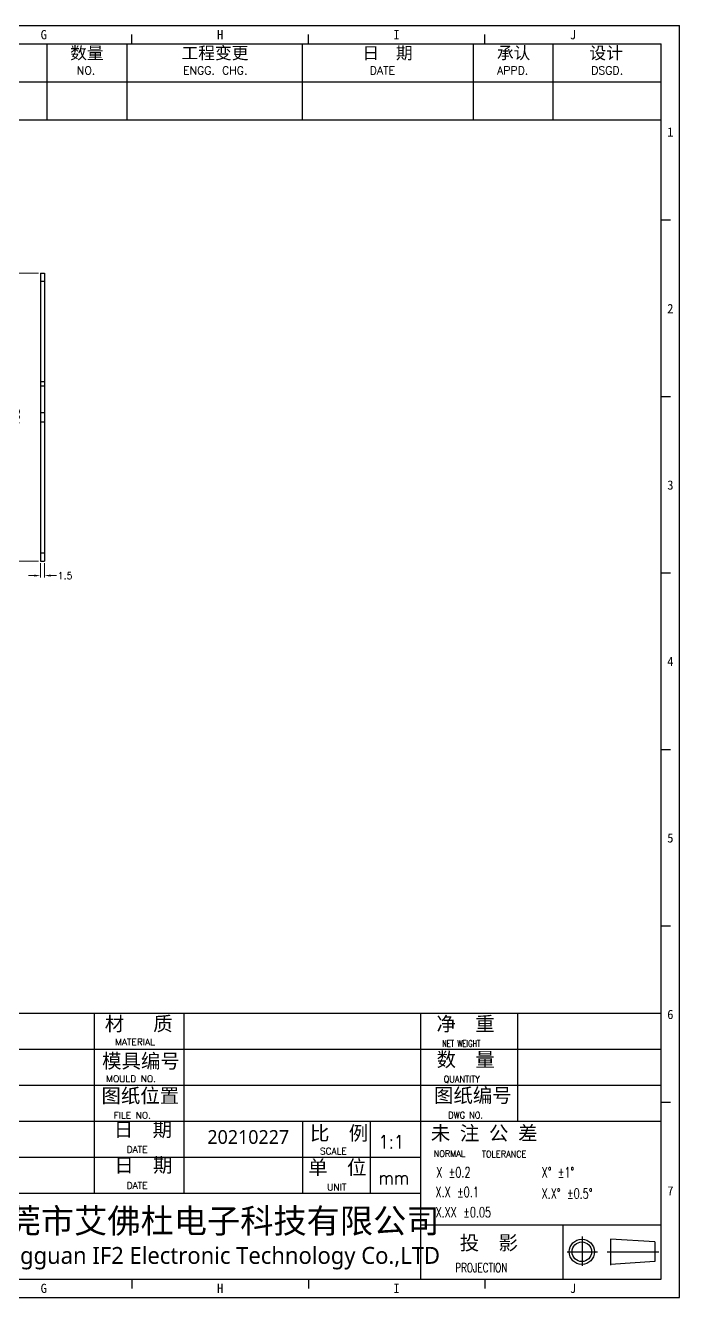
# Model space of a CAD drawing. Header units: millimetres. Extents: x 2067 to 4080, y 730 to 1247.
# Drawn here: x 3217.6 to 3456, y 783.7 to 1247.2 of the extents above; entities that cross this region are included whole.
import ezdxf
from ezdxf.enums import TextEntityAlignment as Align

# ---------------------------------------------------------------- set-up
doc = ezdxf.new("R2010")
doc.units = ezdxf.units.MM
doc.layers.add('BORDER', color=5, linetype='Continuous')
doc.layers.add('dim', color=82, linetype='Continuous', lineweight=9)
doc.styles.add('BORDER', font='')
doc.styles.add('ROMANC', font='romanc.shx', dxfattribs={"bigfont": 'gbcbig.shx'})
doc.styles.get("Standard").update_dxf_attribs({"font": 'txt', "bigfont": 'gbcbig.shx'})
doc.styles.add('图框文字', font='romans.shx')
doc.styles.get('BORDER').set_extended_font_data('SimSun')
doc.dimstyles.new('YanXiu', dxfattribs={"dimtxt": 2.5, "dimasz": 2.2, "dimexe": 0.66, "dimexo": 0.66, "dimgap": 0.66, "dimtad": 0, "dimdsep": 46, "dimtxsty": 'ROMANC', "dimcen": 0, "dimclrd": 256, "dimclre": 131, "dimclrt": 42, "dimazin": 2, "dimtfac": 1, "dimtofl": 0, "dimtmove": 0, "dimatfit": 3, "dimfxl": 1, "dimlwd": 5, "dimlwe": 5, "dimarcsym": 0})

# ---------------------------------------------------------------- blocks, each defined once
blk = doc.blocks.new('A4图框')
at = {"color": 253}
for p, q in [((2808.94, 2161.68), (2808.94, 2127.02)), ((2845.39, 2161.68), (2845.39, 2127.02)), ((2925.57, 2127.02), (2925.57, 2161.68)), ((3003.33, 2161.68), (3003.33, 2127.02)), ((3039.78, 2127.02), (3039.78, 2161.68)), ((2700.12, 2144.32), (3088.9, 2144.32)), ((2700.12, 2127.02), (3088.9, 2127.02))]:
    blk.add_line(p, q, dxfattribs=at)
at = {"lineweight": 25}
for p, q in [((3088.9, 1720.09), (2725.99, 1720.09)), ((2830.62, 1720.09), (2830.62, 1638.13)), ((2979.19, 1720.09), (2979.19, 1599.08)), ((3023.51, 1720.09), (3023.51, 1670.92)), ((3088.9, 1703.7), (2725.99, 1703.7)), ((3088.9, 1687.31), (2725.99, 1687.31)), ((3088.9, 1670.92), (2725.99, 1670.92)), ((2925.43, 1670.92), (2925.43, 1638.13)), ((2956.46, 1638.13), (2956.46, 1670.92)), ((2979.19, 1654.52), (2725.99, 1654.52)), ((2979.19, 1638.13), (2725.99, 1638.13)), ((3088.9, 1623.63), (2979.19, 1623.63)), ((3044.14, 1623.63), (3044.14, 1599.08)), ((3052.92, 1618.5), (3052.92, 1605.13)), ((3085.98, 1616), (3065.82, 1617.26)), ((3065.82, 1617.26), (3065.82, 1605.48)), ((3046.13, 1611.54), (3059.88, 1611.54)), ((3064.34, 1611.54), (3087.8, 1611.54)), ((3085.98, 1607.07), (3065.82, 1605.81))]:
    blk.add_line(p, q, dxfattribs=at)
for p, q in [((2871.36, 1720.09), (2871.36, 1638.13)), ((3085.98, 1616), (3085.98, 1607.07))]:
    blk.add_line(p, q)
for radius in [5.73, 4.47]:
    blk.add_circle((3052.76, 1611.54), radius, dxfattribs=at)
at = {"layer": 'BORDER', "color": 0, "linetype": 'Continuous'}
for p, q in [((2276.83, 2170.08), (3097.29, 2170.08)), ((3097.29, 1590.69), (3097.29, 2170.08)), ((2285.22, 2161.68), (3088.9, 2161.68)), ((2847.8, 2161.68), (2847.8, 2165.88)), ((2928.17, 2161.68), (2928.17, 2165.88)), ((3008.53, 2161.68), (3008.53, 2165.88)), ((3088.9, 1599.08), (3088.9, 2161.68)), ((3093.1, 2081.32), (3088.9, 2081.32)), ((3093.1, 2000.95), (3088.9, 2000.95)), ((3093.1, 1920.58), (3088.9, 1920.58)), ((3093.1, 1840.21), (3088.9, 1840.21)), ((3093.1, 1759.84), (3088.9, 1759.84)), ((3093.1, 1679.48), (3088.9, 1679.48)), ((2285.22, 1599.08), (3088.9, 1599.08)), ((2847.8, 1599.08), (2847.8, 1594.89)), ((2928.17, 1599.08), (2928.17, 1594.89)), ((3008.53, 1599.08), (3008.53, 1594.89)), ((2276.83, 1590.69), (3097.29, 1590.69))]:
    blk.add_line(p, q, dxfattribs=at)
at = {"lineweight": 25, "style": '图框文字'}
for s, height, width, p in [('NET WEIGHT', 3.007, 0.7, (2989.15, 1704.88)), ('QUANTITY', 3.007, 0.9, (2989.82, 1688.66)), ('DWG NO.', 3.007, 0.9, (2991.91, 1672.22)), ('1:1', 6.014, 0.9, (2960.13, 1658.6)), ('NORMAL', 3.007, 0.9, (2985.27, 1654.72)), ('TOLERANCE', 3.007, 0.9, (3007.24, 1654.55)), ('mm', 6.014, 0.9, (2960.13, 1642.21)), ('PROJECTION', 4.21, 0.7, (2995.09, 1602.19))]:
    blk.add_text(s, height=height, dxfattribs=dict(at, width=width)).set_placement(p)
for s, p in [('MOULD NO.', (2836.05, 1688.87)), ('FILE NO.', (2839.44, 1672.18)), ('DATE', (2845.37, 1656.66)), ('SCALE', (2933.43, 1655.89)), ('DATE', (2845.37, 1640.27)), ('UNIT', (2936.75, 1639.5))]:
    blk.add_text(s, height=3.007, dxfattribs=at).set_placement(p)
at = {"color": 4, "lineweight": 15, "width": 0.7}
for s, height, p in [('X %%p0.2', 4.622, (2986.42, 1645.42)), ('X%%d %%p1%%d', 4.6222, (3034.46, 1645.42)), ('X.X %%p0.1', 4.622, (2986.09, 1636.43)), ('X.X%%D %%p0.5%%D', 4.6222, (3034.46, 1635.75)), ('X.XX %%p0.05', 4.6222, (2986.09, 1627.24))]:
    blk.add_text(s, height=height, dxfattribs=at).set_placement(p)
at = {"color": 141, "char_height": 5.5887, "width": 97.8321, "attachment_point": 1}
for s, insert in [('{\\fSimSun|b0|i0|c134|p54;数量}', (2819.65, 2160.34)), ('{\\fSimSun|b0|i0|c134|p54;工程变更}', (2870.37, 2160.34)), ('{\\fSimSun|b0|i0|c134|p54;承认}', (3014.05, 2160.34)), ('{\\fSimSun|b0|i0|c134|p54;设计}', (3056.23, 2160.34)), ('{\\fSimSun|b0|i0|c134|p54;日  期}', (2952.83, 2160.34))]:
    blk.add_mtext(s, dxfattribs=dict(at, insert=insert))
at = {"color": 0, "linetype": 'Continuous', "char_height": 3.645, "width": 36.3332, "attachment_point": 1}
for s, insert in [('NO.', (2822.65, 2151.43)), ('ENGG. CHG.', (2871.06, 2151.43)), ('DATE', (2956.13, 2151.43)), ('APPD.', (3014.16, 2151.43)), ('DSGD.', (3057.02, 2151.43))]:
    blk.add_mtext(s, dxfattribs=dict(at, insert=insert))
at = {"color": 7, "char_height": 6.4852, "attachment_point": 1}
for s, insert, width in [('{\\fSimSun|b0|i0|c134|p54;材   质}', (2835.4, 1718.66), 71.2021), ('{\\fSimSun|b0|i0|c134|p54;净  重}', (2986.55, 1718.61), 41.7984), ('{\\fSimSun|b0|i0|c134|p54;模具编号}', (2834.2, 1701.67), 46.0493), ('{\\fSimSun|b0|i0|c134|p54;数  量}', (2986.6, 1702.36), 42.8112), ('{\\fSimSun|b0|i0|c134|p54;图纸位置}', (2833.91, 1685.87), 72.6913), ('{\\fSimSun|b0|i0|c134|p54;图纸编号}', (2985.42, 1686), 41.8686), ('{\\fSimSun|b0|i0|c134|p54;日  期  }', (2839.52, 1670.49), 28.2719), ('{\\fSimSun|b0|i0|c134|p54;比  例  }', (2928.91, 1668.79), 28.2719), ('{\\fSimSun|b0|i0|c134|p54;未 注 公 差}', (2983.96, 1668.81), 58.65), ('{\\fSimSun|b0|i0|c134|p54;日  期  }', (2839.74, 1654.27), 28.2719), ('{\\fSimSun|b0|i0|c134|p54;单  位  }', (2928.09, 1653.22), 28.2719), ('{\\fSimSun|b0|i0|c134|p54;投  影}', (2997.15, 1618.85), 28.2719)]:
    blk.add_mtext(s, dxfattribs=dict(at, insert=insert, width=width))
at = {"lineweight": 25, "insert": (2840.11, 1708.6), "char_height": 3.007, "width": 44.1748, "attachment_point": 1, "style": '图框文字'}
blk.add_mtext('MATERIAL', dxfattribs=at)
at = {"color": 7, "attachment_point": 5}
for s, insert, char_height in [('{\\fSimHei|b0|i0|c134|p49;东莞市艾佛杜电子科技有限公司}', (2881.97, 1624.98), 11.0966), ('{\\fMicrosoft YaHei|b0|i0|c134|p34;Dongguan IF2 Electronic Technology Co.,LTD}', (2882.7, 1608.59), 7.69)]:
    blk.add_mtext(s, dxfattribs=dict(at, insert=insert, char_height=char_height))
at = {"layer": 'BORDER', "color": 0, "style": 'BORDER'}
for s, p in [('G', (2807.61, 2165.88)), ('H', (2887.98, 2165.88)), ('I', (2968.35, 2165.88)), ('J', (3048.72, 2165.88)), ('1', (3093.1, 2121.5)), ('2', (3093.1, 2041.13)), ('3', (3093.1, 1960.76)), ('4', (3093.1, 1880.4)), ('5', (3093.1, 1800.03)), ('6', (3093.1, 1719.66)), ('7', (3093.1, 1639.29)), ('G', (2807.61, 1594.89)), ('H', (2887.98, 1594.89)), ('I', (2968.35, 1594.89)), ('J', (3048.72, 1594.89))]:
    blk.add_text(s, height=4.2, dxfattribs=at).set_placement(p, align=Align.MIDDLE_CENTER)
blk = doc.blocks.new('*D4')
at = {"color": 131, "lineweight": 5}
for p, q in [((3223.05, 1051.33), (3223.05, 1046.09)), ((3224.55, 1051.33), (3224.55, 1046.09))]:
    blk.add_line(p, q, dxfattribs=at)
at = {"lineweight": 5}
for p, q in [((3220.85, 1046.75), (3218.65, 1046.75)), ((3226.75, 1046.75), (3228.95, 1046.75))]:
    blk.add_line(p, q, dxfattribs=at)
for points in [[(3220.85, 1047.12), (3220.85, 1046.39), (3223.05, 1046.75)], [(3226.75, 1047.12), (3226.75, 1046.39), (3224.55, 1046.75)]]:
    blk.add_solid(points)
at = {"layer": 'Defpoints', "color": 0}
for p in [(3223.05, 1051.99), (3224.55, 1051.99), (3224.55, 1046.75)]:
    blk.add_point(p, dxfattribs=at)
at = {"color": 42, "insert": (3232.05, 1046.75), "char_height": 2.5, "attachment_point": 5, "style": 'ROMANC'}
blk.add_mtext('1.5', dxfattribs=at)
blk = doc.blocks.new('*D6')
at = {"color": 131, "lineweight": 5}
for p, q in [((3222.39, 1156.99), (3213.46, 1156.99)), ((3222.39, 1051.99), (3213.46, 1051.99))]:
    blk.add_line(p, q, dxfattribs=at)
at = {"lineweight": 5}
for p, q in [((3214.12, 1154.79), (3214.12, 1108.18)), ((3214.12, 1054.19), (3214.12, 1100.79))]:
    blk.add_line(p, q, dxfattribs=at)
for points in [[(3213.75, 1154.79), (3214.49, 1154.79), (3214.12, 1156.99)], [(3213.75, 1054.19), (3214.49, 1054.19), (3214.12, 1051.99)]]:
    blk.add_solid(points)
at = {"layer": 'Defpoints', "color": 0}
for p in [(3223.05, 1156.99), (3214.12, 1051.99), (3223.05, 1051.99)]:
    blk.add_point(p, dxfattribs=at)
at = {"color": 42, "insert": (3214.12, 1104.49), "char_height": 2.5, "attachment_point": 5, "rotation": 90, "style": 'ROMANC'}
blk.add_mtext('105', dxfattribs=at)

msp = doc.modelspace()

# ---------------------------------------------------------------- linework, layer by layer
at = {"color": 7, "linetype": 'Continuous'}
for p, q in [((3223.046, 1156.988), (3223.046, 1051.988)), ((3223.046, 1156.988), (3224.546, 1156.988)), ((3224.546, 1156.988), (3224.546, 1051.988)), ((3223.046, 1153.988), (3224.546, 1153.988)), ((3223.046, 1106.238), (3224.546, 1106.238)), ((3223.046, 1102.738), (3224.546, 1102.738)), ((3223.046, 1054.988), (3224.546, 1054.988)), ((3223.046, 1051.988), (3224.546, 1051.988))]:
    msp.add_line(p, q, dxfattribs=at)
at = {"color": 6, "linetype": 'Continuous'}
for p, q in [((3223.046, 1117.488), (3224.546, 1117.488)), ((3223.046, 1115.888), (3224.546, 1115.888))]:
    msp.add_line(p, q, dxfattribs=at)

# ---------------------------------------------------------------- block references
at = {"xscale": 0.7999999999999545, "yscale": 0.8000000000000114, "zscale": 0.8}
msp.add_blockref('A4图框', (978.183, -488.853), dxfattribs=at)

# ---------------------------------------------------------------- texts
at = {"layer": 'dim', "color": 42, "insert": (3283.905, 844.708), "char_height": 5, "attachment_point": 1, "style": 'ROMANC'}
msp.add_mtext('{\\fMicrosoft YaHei|b0|i0|c134|p34;20210227}', dxfattribs=at)

# ---------------------------------------------------------------- dimensions: what is measured, and where the dimension line sits
dim = msp.add_linear_dim(base=(3214.121, 1051.988), p1=(3223.046, 1156.988), p2=(3223.046, 1051.988), angle=90, dimstyle='YanXiu')
dim.commit()
dim.dimension.update_dxf_attribs({"geometry": '*D6', "text_midpoint": (3214.121, 1104.488)})
dim = msp.add_linear_dim(base=(3224.546, 1046.753), p1=(3223.046, 1051.988), p2=(3224.546, 1051.988), dimstyle='YanXiu')
dim.commit()
dim.dimension.update_dxf_attribs({"geometry": '*D4', "text_midpoint": (3232.047, 1046.753)})

doc.saveas('drawing.dxf')
